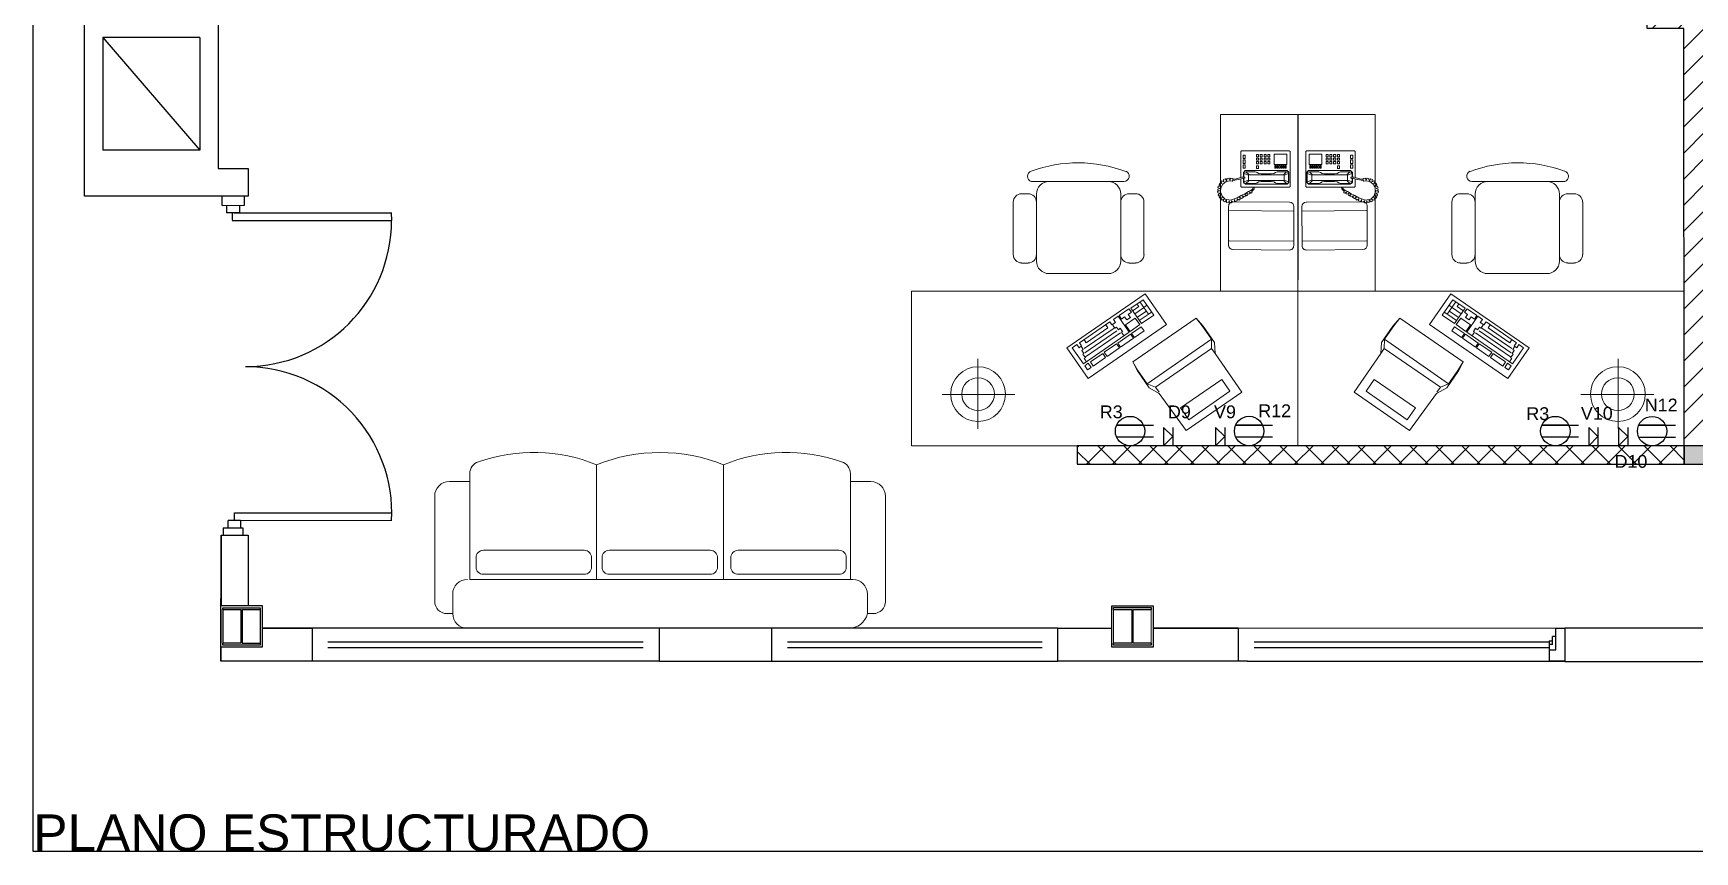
# Model space of a CAD drawing. Header units: millimetres. Extents: x -0.3 to 33.7, y -1 to 21.2.
# Drawn here: x 19.72 to 28.75, y 11.46 to 15.91 of the extents above; entities that cross this region are included whole.
import ezdxf

# ---------------------------------------------------------------- set-up
doc = ezdxf.new("R2010")
doc.units = ezdxf.units.MM
doc.header["$LTSCALE"] = 0.5
for name, color, linetype in [('CANALETA', 5, 'Continuous'), ('COMUNICACION', 7, 'Continuous'), ('EDIFICIO', 7, 'Continuous'), ('ENCHUFE', 7, 'Continuous'), ('Textos', 7, 'Continuous'), ('VENTANA', 8, 'Continuous')]:
    doc.layers.add(name, color=color, linetype=linetype)
doc.layers.add('CUADROS', color=7, linetype='Continuous', plot=False)
doc.layers.add('ESTRUCTURAL', color=7, linetype='Continuous', lineweight=15)
doc.layers.add('MUEBLES', color=251, linetype='Continuous', lineweight=5)
doc.styles.get("Standard").update_dxf_attribs({"font": 'arial.ttf'})

# ---------------------------------------------------------------- blocks, each defined once
blk = doc.blocks.new('iiiiiiiiiiiii')
at = {"layer": 'ESTRUCTURAL'}
for p, q in [((0.0101, 0.105), (0.0101, 0.204)), ((0.19299, 0.204), (0.19299, 0.105)), ((0.0101, 0.105), (0.19299, 0.105)), ((0.0101, 0), (0.0101, 0.099)), ((0.0101, 0.099), (0.19299, 0.099)), ((0.19299, 0.099), (0.19299, 0))]:
    blk.add_line(p, q, dxfattribs=at)
blk.add_lwpolyline([(0, 0.204), (0.204, 0.204), (0.204, 0), (0, 0)], close=True, dxfattribs=at)
blk = doc.blocks.new('pook')
at = {"layer": 'EDIFICIO'}
for p, q in [((0.111, 0.082), (0.111, 1.133)), ((0.161, 1.133), (0.111, 1.131)), ((0.161, 0.068), (0.161, 1.133)), ((2.114, 0.083), (2.113, 1.133)), ((2.164, 0.083), (2.163, 1.133)), ((0.06, 0.15), (0, 0.15)), ((0.061, 0), (0.06, 0.15)), ((0.06, 0.117), (0.11, 0.117)), ((0.11, 0.117), (0.11, 0.029)), ((2.164, 0.124), (2.164, 0.042)), ((2.164, 0.124), (2.214, 0.124)), ((2.214, 0.007), (2.214, 0.138)), ((2.214, 0.138), (2.259, 0.138)), ((0.061, 0), (0, 0)), ((0.06, 0.029), (0.11, 0.029)), ((0.11, 0.068), (0.16, 0.068)), ((2.164, 0.083), (2.114, 0.083)), ((2.214, 0.042), (2.164, 0.042)), ((2.214, 0.007), (2.259, 0.007))]:
    blk.add_line(p, q, dxfattribs=at)
for centre, radius, start, end in [((0.161, 0.156), 0.976, 0.0193, 90.0193), ((2.116, 0.156), 0.978, 87.208, 179.9706)]:
    blk.add_arc(centre, radius, start, end, dxfattribs=at)
blk = doc.blocks.new('A$C1C031582')
for p, q in [((1167, 3500), (1167, 746)), ((2566, 3500), (1167, 3500)), ((2566, 0), (2566, 3500)), ((1631, 2564), (1631, 3224)), ((1955, 2900), (1321, 2900)), ((3374, 2579), (2898, 2579)), ((2822, 2503), (2822, 2444)), ((3449, 2444), (3449, 2503)), ((3560, 2416), (3560, 2255)), ((2898, 2369), (2839, 2369)), ((2898, 2369), (3374, 2369)), ((3447, 2369), (3374, 2369)), ((2726, 2255), (2726, 1718)), ((3560, 2255), (3560, 1718)), ((3560, 1718), (3560, 1605)), ((2822, 1529), (2822, 1470)), ((2839, 1605), (2898, 1605)), ((3374, 1605), (2898, 1605)), ((3374, 1605), (3447, 1605)), ((3449, 1470), (3449, 1529)), ((3560, 1605), (3560, 1576)), ((2898, 1395), (3374, 1395)), ((1167, 0), (1167, 743)), ((2566, 700), (4166, 700)), ((3336, 628), (2983, 628)), ((4166, 700), (4166, 0)), ((4166, 0), (1167, 0)), ((3332, 36), (2979, 38))]:
    blk.add_line(p, q)
at = {"linetype": 'ByBlock'}
for p, q in [((2055, 2093), (1776, 1900)), ((1910, 1944), (2054, 2044)), ((2003, 1940), (2031, 1959)), ((2031, 1959), (2040, 1945)), ((2040, 1945), (2068, 1964)), ((2054, 2044), (2083, 2002)), ((2544, 1385), (2055, 2093)), ((2083, 2002), (2055, 1983)), ((2055, 1983), (2071, 1960)), ((2071, 1960), (2099, 1979)), ((2099, 1979), (2289, 1704)), ((1776, 1900), (2264, 1192)), ((1891, 1932), (1854, 1906)), ((1854, 1906), (1877, 1873)), ((1877, 1873), (1914, 1899)), ((1927, 1880), (1889, 1855)), ((1889, 1855), (1967, 1743)), ((1914, 1899), (1891, 1932)), ((2196, 1530), (1910, 1944)), ((2004, 1768), (1927, 1880)), ((1934, 1920), (1957, 1936)), ((1957, 1936), (1964, 1926)), ((1964, 1926), (1996, 1949)), ((1972, 1925), (2190, 1608)), ((1996, 1949), (2003, 1940)), ((2009, 1930), (2209, 1641)), ((2047, 1936), (2233, 1665)), ((2128, 1937), (2100, 1918)), ((2100, 1918), (2236, 1722)), ((1967, 1743), (2004, 1768)), ((2014, 1755), (1976, 1729)), ((1976, 1729), (2053, 1617)), ((2091, 1643), (2014, 1755)), ((2260, 1677), (2232, 1658)), ((2232, 1658), (2241, 1644)), ((2236, 1722), (2263, 1741)), ((2289, 1704), (2261, 1685)), ((2261, 1685), (2284, 1652)), ((2284, 1652), (2312, 1671)), ((2312, 1671), (2341, 1629)), ((2053, 1617), (2091, 1643)), ((2097, 1633), (2060, 1608)), ((2060, 1608), (2140, 1491)), ((2178, 1517), (2097, 1633)), ((2140, 1491), (2178, 1517)), ((2184, 1508), (2147, 1482)), ((2197, 1599), (2169, 1580)), ((2245, 1419), (2184, 1508)), ((2341, 1629), (2196, 1530)), ((2203, 1590), (2197, 1599)), ((2231, 1609), (2203, 1590)), ((2263, 1562), (2203, 1520)), ((2203, 1520), (2264, 1432)), ((2241, 1644), (2218, 1627)), ((2218, 1627), (2231, 1609)), ((2324, 1474), (2263, 1562)), ((2413, 1514), (2273, 1418)), ((2334, 1570), (2306, 1550)), ((2306, 1550), (2328, 1518)), ((2347, 1620), (2314, 1598)), ((2314, 1598), (2334, 1570)), ((2328, 1518), (2356, 1537)), ((2408, 1532), (2347, 1620)), ((2356, 1537), (2376, 1509)), ((2376, 1509), (2408, 1532)), ((2490, 1403), (2413, 1514)), ((1847, 1454), (1693, 1348)), ((1699, 1290), (1729, 1365)), ((1729, 1365), (1850, 1449)), ((2131, 783), (1729, 1365)), ((1928, 1496), (1847, 1454)), ((1850, 1449), (1928, 1496)), ((2323, 923), (1928, 1496)), ((2147, 1482), (2208, 1393)), ((2208, 1393), (2245, 1419)), ((2264, 1432), (2324, 1474)), ((2264, 1192), (2544, 1385)), ((2273, 1418), (2351, 1306)), ((2301, 1437), (2356, 1358)), ((2333, 1452), (2384, 1377)), ((2351, 1306), (2490, 1403)), ((2420, 1395), (2359, 1353)), ((2362, 1479), (2417, 1400)), ((2393, 1494), (2428, 1442)), ((2471, 1431), (2420, 1395)), ((2420, 1395), (2436, 1372)), ((2428, 1442), (2452, 1458)), ((1639, 1256), (1305, 1012)), ((1693, 1348), (1639, 1256)), ((1652, 1257), (1699, 1290)), ((2049, 782), (1699, 1290)), ((2359, 1353), (2375, 1330)), ((1403, 990), (1511, 1064)), ((1511, 1064), (1768, 691)), ((1305, 1012), (1653, 508)), ((1403, 990), (1661, 617)), ((2250, 859), (2323, 923)), ((2252, 867), (2323, 923)), ((2002, 750), (2049, 782)), ((2002, 750), (2101, 756)), ((2049, 782), (2131, 783)), ((2101, 756), (2250, 859)), ((2131, 783), (2252, 867)), ((1653, 508), (2002, 750)), ((1661, 617), (1768, 691)), ((3020, 38), (3024, 622)), ((3291, 36), (3296, 620)), ((3385, 624), (3365, 618)), ((3365, 618), (3368, 602)), ((3371, 646), (3368, 633)), ((3368, 633), (3385, 624)), ((3368, 602), (3386, 602)), ((3391, 646), (3371, 646)), ((3386, 602), (3372, 589)), ((3381, 675), (3375, 663)), ((3375, 663), (3391, 646)), ((3399, 670), (3381, 675)), ((3398, 695), (3390, 687)), ((3390, 687), (3399, 670)), ((3391, 611), (3400, 659)), ((3412, 551), (3391, 611)), ((3416, 687), (3398, 695)), ((3400, 659), (3428, 686)), ((3419, 713), (3409, 704)), ((3409, 704), (3416, 687)), ((3432, 697), (3419, 713)), ((3428, 686), (3465, 702)), ((3440, 721), (3430, 716)), ((3430, 716), (3432, 697)), ((3455, 708), (3440, 721)), ((3456, 725), (3455, 708)), ((3468, 728), (3456, 725)), ((3465, 702), (3503, 699)), ((3475, 708), (3468, 728)), ((3479, 726), (3475, 708)), ((3490, 725), (3479, 726)), ((3498, 708), (3490, 725)), ((3506, 725), (3498, 708)), ((3503, 699), (3537, 681)), ((3519, 721), (3506, 725)), ((3517, 700), (3519, 721)), ((3533, 713), (3517, 700)), ((3545, 705), (3533, 713)), ((3537, 681), (3561, 651)), ((3542, 688), (3545, 705)), ((3557, 699), (3542, 688)), ((3566, 688), (3557, 699)), ((3558, 670), (3566, 688)), ((3577, 674), (3558, 670)), ((3561, 651), (3565, 611)), ((3565, 611), (3562, 596)), ((3567, 645), (3585, 659)), ((3587, 643), (3567, 645)), ((3571, 615), (3589, 626)), ((3589, 612), (3571, 615)), ((3585, 659), (3577, 674)), ((3589, 626), (3587, 643)), ((3588, 596), (3589, 612)), ((2939, 78), (2943, 588)), ((3372, 589), (3377, 575)), ((3376, 588), (3372, 75)), ((3377, 575), (3397, 575)), ((3397, 575), (3379, 568)), ((3379, 568), (3384, 549)), ((3384, 549), (3403, 551)), ((3403, 551), (3392, 533)), ((3392, 533), (3399, 523)), ((3399, 523), (3417, 528)), ((3417, 528), (3407, 511)), ((3407, 511), (3414, 497)), ((3433, 514), (3412, 551)), ((3414, 497), (3431, 503)), ((3431, 503), (3420, 488)), ((3420, 488), (3426, 474)), ((3426, 474), (3444, 482)), ((3444, 482), (3430, 467)), ((3430, 467), (3435, 457)), ((3431, 509), (3433, 514)), ((3435, 508), (3431, 509)), ((3449, 482), (3435, 508)), ((3435, 457), (3454, 463)), ((3454, 463), (3444, 444)), ((3469, 447), (3449, 482)), ((3510, 512), (3516, 518)), ((3510, 78), (3510, 512)), ((3516, 518), (3584, 518)), ((3535, 474), (3551, 493)), ((3535, 96), (3535, 474)), ((3545, 483), (3541, 471)), ((3541, 471), (3570, 442)), ((3541, 471), (3541, 386)), ((3557, 490), (3545, 483)), ((3551, 493), (3588, 493)), ((3573, 449), (3557, 490)), ((3588, 490), (3557, 490)), ((3562, 596), (3573, 588)), ((3573, 588), (3573, 571)), ((3573, 571), (3575, 556)), ((3575, 556), (3582, 526)), ((3581, 589), (3588, 596)), ((3583, 586), (3581, 589)), ((3582, 569), (3583, 586)), ((3590, 539), (3582, 569)), ((3582, 526), (3587, 505)), ((3587, 505), (3589, 480)), ((3589, 480), (3598, 480)), ((3598, 507), (3590, 539)), ((3595, 518), (3831, 518)), ((3598, 480), (3598, 507)), ((3598, 493), (3642, 493)), ((3633, 490), (3598, 490)), ((3617, 449), (3633, 490)), ((3648, 471), (3620, 442)), ((3633, 490), (3645, 483)), ((3642, 493), (3658, 477)), ((3645, 483), (3648, 471)), ((3648, 471), (3648, 386)), ((3658, 477), (3658, 96)), ((3680, 496), (3680, 477)), ((3711, 496), (3680, 496)), ((3680, 477), (3711, 477)), ((3711, 477), (3711, 496)), ((3724, 496), (3724, 477)), ((3755, 496), (3724, 496)), ((3724, 477), (3755, 477)), ((3755, 477), (3755, 496)), ((3768, 496), (3768, 477)), ((3799, 496), (3768, 496)), ((3768, 477), (3799, 477)), ((3799, 477), (3799, 496)), ((3831, 518), (3837, 512)), ((3837, 512), (3837, 78)), ((3444, 444), (3449, 435)), ((3449, 435), (3465, 440)), ((3465, 440), (3455, 423)), ((3455, 423), (3458, 416)), ((3458, 416), (3465, 414)), ((3465, 414), (3476, 414)), ((3480, 428), (3469, 447)), ((3473, 422), (3480, 428)), ((3479, 422), (3473, 422)), ((3476, 414), (3485, 402)), ((3483, 418), (3479, 422)), ((3491, 412), (3483, 418)), ((3485, 402), (3493, 397)), ((3498, 407), (3491, 412)), ((3493, 397), (3510, 395)), ((3510, 405), (3498, 407)), ((3541, 386), (3548, 370)), ((3548, 370), (3557, 354)), ((3557, 354), (3560, 332)), ((3560, 332), (3560, 273)), ((3570, 442), (3573, 449)), ((3570, 273), (3570, 442)), ((3573, 449), (3617, 449)), ((3620, 442), (3617, 449)), ((3620, 273), (3620, 442)), ((3633, 354), (3630, 332)), ((3630, 332), (3630, 273)), ((3642, 370), (3633, 354)), ((3648, 386), (3642, 370)), ((3677, 376), (3702, 376)), ((3677, 358), (3677, 376)), ((3702, 358), (3677, 358)), ((3702, 376), (3702, 358)), ((3721, 376), (3740, 376)), ((3721, 358), (3721, 376)), ((3740, 358), (3721, 358)), ((3721, 323), (3721, 342)), ((3721, 342), (3740, 342)), ((3740, 323), (3721, 323)), ((3721, 307), (3740, 307)), ((3721, 288), (3721, 307)), ((3740, 376), (3740, 358)), ((3740, 342), (3740, 323)), ((3740, 307), (3740, 288)), ((3752, 358), (3752, 376)), ((3752, 376), (3771, 376)), ((3771, 358), (3752, 358)), ((3752, 323), (3752, 342)), ((3752, 342), (3771, 342)), ((3771, 323), (3752, 323)), ((3752, 307), (3771, 307)), ((3752, 288), (3752, 307)), ((3771, 376), (3771, 358)), ((3771, 342), (3771, 323)), ((3771, 307), (3771, 288)), ((3784, 376), (3803, 376)), ((3784, 358), (3784, 376)), ((3803, 358), (3784, 358)), ((3784, 342), (3803, 342)), ((3784, 323), (3784, 342)), ((3803, 323), (3784, 323)), ((3784, 307), (3803, 307)), ((3784, 288), (3784, 307)), ((3803, 376), (3803, 358)), ((3803, 342), (3803, 323)), ((3803, 307), (3803, 288)), ((3541, 188), (3548, 203)), ((3541, 103), (3541, 188)), ((3548, 203), (3557, 219)), ((3557, 219), (3560, 241)), ((3560, 241), (3560, 273)), ((3570, 273), (3570, 131)), ((3620, 273), (3620, 131)), ((3630, 241), (3630, 273)), ((3633, 219), (3630, 241)), ((3642, 203), (3633, 219)), ((3648, 188), (3642, 203)), ((3648, 103), (3648, 188)), ((3680, 210), (3680, 200)), ((3705, 210), (3680, 210)), ((3680, 200), (3705, 200)), ((3680, 191), (3680, 181)), ((3705, 191), (3680, 191)), ((3680, 181), (3705, 181)), ((3705, 172), (3680, 172)), ((3680, 172), (3680, 162)), ((3680, 162), (3705, 162)), ((3680, 153), (3680, 144)), ((3705, 153), (3680, 153)), ((3705, 200), (3705, 210)), ((3705, 181), (3705, 191)), ((3705, 162), (3705, 172)), ((3705, 144), (3705, 153)), ((3714, 216), (3806, 216)), ((3714, 100), (3714, 216)), ((3740, 288), (3721, 288)), ((3721, 273), (3740, 273)), ((3721, 254), (3721, 273)), ((3740, 254), (3721, 254)), ((3740, 273), (3740, 254)), ((3771, 288), (3752, 288)), ((3752, 254), (3752, 273)), ((3752, 273), (3771, 273)), ((3771, 254), (3752, 254)), ((3771, 273), (3771, 254)), ((3803, 288), (3784, 288)), ((3784, 273), (3803, 273)), ((3784, 254), (3784, 273)), ((3803, 254), (3784, 254)), ((3803, 273), (3803, 254)), ((3806, 216), (3806, 100)), ((3516, 71), (3510, 78)), ((3831, 71), (3516, 71)), ((3551, 81), (3535, 96)), ((3541, 103), (3570, 131)), ((3545, 90), (3541, 103)), ((3557, 84), (3545, 90)), ((3645, 81), (3551, 81)), ((3573, 125), (3557, 84)), ((3633, 84), (3557, 84)), ((3570, 131), (3573, 125)), ((3573, 125), (3617, 125)), ((3620, 131), (3617, 125)), ((3617, 125), (3633, 84)), ((3648, 103), (3620, 131)), ((3633, 84), (3645, 90)), ((3645, 90), (3648, 103)), ((3658, 96), (3645, 81)), ((3680, 144), (3705, 144)), ((3680, 134), (3680, 125)), ((3705, 134), (3680, 134)), ((3680, 125), (3705, 125)), ((3680, 115), (3680, 106)), ((3705, 115), (3680, 115)), ((3680, 106), (3705, 106)), ((3705, 125), (3705, 134)), ((3705, 106), (3705, 115)), ((3806, 100), (3714, 100)), ((3837, 78), (3831, 71))]:
    blk.add_line(p, q, dxfattribs=at)
for radius in [248, 148]:
    blk.add_circle((1635, 2898), radius)
for centre, radius, start, end in [((2898, 2503), 75.6, 90, 180), ((3374, 2503), 75.6, 0, 90), ((2898, 2444), 75.6, 180, 270), ((3374, 2444), 75.6, 270, 0), ((3607, 2399), 50.2, 20.0456, 159.9544), ((2490, 1991), 1239, 339.6389, 20.0456), ((2839, 2255), 113, 90, 180), ((3447, 2255), 113, 0, 90), ((2839, 1718), 113, 180, 270), ((3447, 1718), 113, 270, 0), ((2898, 1529), 75.6, 90, 180), ((3374, 1529), 75.6, 0, 90), ((3608, 1576), 47.4, 180, 339.6389), ((2898, 1470), 75.6, 180, 270), ((3374, 1470), 75.6, 270, 0), ((2983, 588), 40, 90, 179.5491), ((3336, 588), 40, 359.5491, 90), ((2979, 78), 40, 179.5491, 269.603), ((3332, 76), 40, 269.603, 359.5491)]:
    blk.add_arc(centre, radius, start, end)
for p in [(1167, 0), (2566, 0)]:
    blk.add_point(p, dxfattribs=at)
blk = doc.blocks.new('sl05-2')
for p, q in [((-1.0284, 0), (1.0284, 0)), ((-1.1645, -0.0796), (-1.133, -0.0796)), ((-1.133, -0.0796), (-1.133, -0.1858)), ((1.1213, -0.0796), (1.1528, -0.0796)), ((1.1213, -0.0796), (1.1213, -0.1858)), ((-1.2309, -0.1459), (-1.2309, -0.7175)), ((1.2192, -0.1459), (1.2192, -0.7175)), ((-1.0534, -0.2654), (1.0284, -0.2654)), ((-1.0401, -0.2654), (-1.0401, -0.8401)), ((-0.3506, -0.2654), (-0.3506, -0.8885)), ((0.3389, -0.2654), (0.3389, -0.8885)), ((1.0284, -0.2654), (1.0284, -0.8401)), ((-1.1513, -0.7971), (-1.0401, -0.7971)), ((1.0284, -0.7971), (1.1395, -0.7971))]:
    blk.add_line(p, q)
for points in [[(-0.3905, -0.3327), (-0.3905, -0.3836, -0.414214), (-0.4303, -0.4234), (-0.9782, -0.4234, -0.414214), (-1.0181, -0.3836), (-1.0181, -0.3327, -0.414214), (-0.9782, -0.2929), (-0.4303, -0.2929, -0.414214)], [(0.3095, -0.3327), (0.3095, -0.3836, -0.414214), (0.2697, -0.4234), (-0.2783, -0.4234, -0.414214), (-0.3181, -0.3836), (-0.3181, -0.3327, -0.414214), (-0.2783, -0.2929), (0.2697, -0.2929, -0.414214)], [(0.9942, -0.3327), (0.9942, -0.3836, -0.414214), (0.9544, -0.4234), (0.4065, -0.4234, -0.414214), (0.3667, -0.3836), (0.3667, -0.3327, -0.414214), (0.4065, -0.2929), (0.9544, -0.2929, -0.414214)]]:
    blk.add_lwpolyline(points, format="xyb", close=True)
for centre, radius, start, end in [((-1.0317, -0.1042), 0.1043, 88.20746, 166.33589), ((1.0417, -0.0796), 0.0796, 0, 90), ((-1.1645, -0.1459), 0.0663, 90, 180), ((1.1528, -0.1459), 0.0663, 0, 90), ((-1.0534, -0.1858), 0.0796, 180, 270), ((1.0417, -0.1858), 0.0796, 270, 0), ((-1.1513, -0.7175), 0.0796, 180, 270), ((1.1395, -0.7175), 0.0796, 270, 0), ((-0.9738, -0.8401), 0.0663, 180, 253.39845), ((-0.6918, -0.0442), 0.9106, 250.70341, 292.00514), ((-0.0059, -0.0259), 0.929, 248.21557, 291.78443), ((0.6801, -0.0442), 0.9106, 247.99486, 289.29659), ((0.9621, -0.8401), 0.0663, 286.60155, 0)]:
    blk.add_arc(centre, radius, start, end)
blk = doc.blocks.new('ENCHUFE')
at = {"layer": 'ENCHUFE'}
for p, q in [((0.0733, 0.0321), (-0.0733, 0.0321)), ((-0.0733, 0.0321), (0.1267, 0.0321)), ((-0.0733, -0.0321), (0.0733, -0.0321)), ((-0.0733, -0.0321), (0.1267, -0.0321))]:
    blk.add_line(p, q, dxfattribs=at)
blk.add_circle((0, 0), 0.08, dxfattribs=at)
blk = doc.blocks.new('COMUNICACION')
at = {"layer": 'COMUNICACION'}
for p, q in [((0, 0.0002), (0, -0.0998)), ((0.0499, -0.0499), (0, 0)), ((0.0499, 0), (0.0499, -0.0998)), ((0, -0.0998), (0.0499, -0.0499))]:
    blk.add_line(p, q, dxfattribs=at)

msp = doc.modelspace()

# ---------------------------------------------------------------- hatches: boundary and pattern name
at = {"layer": 'CANALETA'}
h = msp.add_hatch(dxfattribs=at)
h.set_pattern_fill('_USER', color=256, scale=0.1, angle=45, pattern_type=0)
h.set_pattern_definition([(45, (0, 0), (-0.07071068, 0.07071068), [])])
h.paths.add_polyline_path([(32.9255, 18.6797, 0.399356), (32.7524, 18.8618), (32.7616, 18.7626, -0.363891), (32.821, 18.7038), (33.0407, 16.3155, -0.445112), (32.9622, 16.2146), (32.646, 16.1916), (32.646, 16.4716), (32.546, 16.4716), (32.1751, 16.4716), (32.1751, 16.3716), (31.3285, 16.3716), (31.3285, 16.2716), (32.2702, 16.2716), (32.2702, 16.3253), (32.546, 16.3253), (32.546, 16.0771), (32.9622, 16.1164, 0.386886), (33.1434, 16.3155)])
h.paths.add_polyline_path([(32.2702, 16.0216), (31.3285, 16.0216), (31.3285, 15.9216), (32.1763, 15.9216), (32.1763, 15.8385), (32.2718, 15.8385), (32.3784, 14.5421), (32.4987, 14.5532), (32.3698, 15.945), (32.2702, 15.945)])
h.paths.add_polyline_path([(30.6317, 15.9216), (30.6317, 16.0212), (30.5287, 16.0211), (30.53, 14.1669, -0.414214), (30.0307, 13.6669), (29.609, 13.6669), (29.609, 13.5669), (30.0304, 13.5669, 0.414842), (30.6317, 14.1695)])
h.paths.add_polyline_path([(28.809, 16.0217), (28.5775, 16.0217), (28.5776, 17.4399), (28.4944, 17.4399), (28.4944, 15.935), (28.6932, 15.935), (28.6955, 13.6669), (28.809, 13.6669)])
h = msp.add_hatch(dxfattribs=at)
h.set_pattern_fill('_USER', color=256, scale=0.1, angle=45, double=1, pattern_type=0)
h.set_pattern_definition([(45, (0, 0), (-0.07071068, 0.07071068), []), (135, (0, 0), (-0.07071068, -0.07071068), [])])
h.paths.add_polyline_path([(21.8583, 18.0028), (21.8583, 17.9198), (28.4795, 17.9197), (28.4783, 17.5399), (28.5783, 17.5399), (28.5781, 18.0028)])
h.paths.add_polyline_path([(28.4783, 17.4399), (28.4783, 17.5399), (21.8583, 17.5399), (21.8583, 17.4399)])
h.paths.add_polyline_path([(25.3961, 13.6669), (25.3961, 13.5669), (28.6955, 13.5669), (28.6955, 13.6669)])
h = msp.add_hatch(color=256, dxfattribs=at)
h.dxf.hatch_style = 1
h.paths.add_polyline_path([(28.809, 13.6669), (28.6955, 13.6669), (28.6955, 13.5669), (28.809, 13.5669)])
h.paths.add_polyline_path([(31.3285, 16.0216), (31.2285, 16.0216), (31.2285, 15.9216), (31.3285, 15.9216)])

# ---------------------------------------------------------------- linework, layer by layer
for points in [[(28.809, 13.6669), (28.6955, 13.6669), (28.6932, 15.935), (28.4944, 15.935), (28.4944, 17.4399), (28.5776, 17.4399), (28.5775, 16.0217), (28.809, 16.0217)], [(28.6955, 13.6669), (25.3961, 13.6669), (25.3961, 13.5669), (28.6955, 13.5669)], [(28.809, 13.6669), (28.6955, 13.6669), (28.6955, 13.5669), (28.809, 13.5669)]]:
    msp.add_lwpolyline(points, close=True, dxfattribs=at)
at = {"layer": 'CUADROS'}
msp.add_lwpolyline([(19.7213, 20.9614), (33.6742, 20.9614), (33.6742, 11.4629), (19.7213, 11.4629)], close=True, dxfattribs=at)
at = {"layer": 'EDIFICIO'}
for p, q in [((20.6261, 15.8852), (20.1001, 15.8851)), ((20.1001, 15.8851), (20.1002, 15.2728)), ((20.1001, 15.8851), (20.6262, 15.2728)), ((20.6261, 15.8852), (20.6262, 15.2728)), ((20.6262, 15.2728), (20.1002, 15.2728)), ((20.7422, 13.1821), (20.7422, 12.7985)), ((20.8904, 13.1821), (20.8904, 12.7985)), ((20.7403, 12.7774), (20.7403, 12.5945)), ((20.7513, 12.7774), (20.8503, 12.7774)), ((20.7513, 12.7774), (20.7513, 12.5945)), ((20.8503, 12.7774), (20.8503, 12.5945)), ((20.8563, 12.7774), (20.9553, 12.7774)), ((20.8563, 12.7774), (20.8563, 12.5945)), ((20.9553, 12.7774), (20.9553, 12.5945)), ((20.9663, 12.7774), (20.9663, 12.5945)), ((25.5938, 12.7775), (25.6928, 12.7775)), ((25.5938, 12.7775), (25.6928, 12.7775)), ((25.6928, 12.7775), (25.6928, 12.5946)), ((25.6928, 12.7775), (25.6928, 12.5946)), ((25.6988, 12.7775), (25.7978, 12.7775)), ((25.6988, 12.7775), (25.6988, 12.5946)), ((25.6988, 12.7775), (25.7978, 12.7775)), ((25.6988, 12.7775), (25.6988, 12.5946)), ((21.2374, 12.676), (20.9663, 12.676)), ((25.2903, 12.6764), (25.5838, 12.6764)), ((26.2714, 12.6763), (25.8078, 12.6764)), ((20.7403, 12.5725), (20.7403, 12.4969)), ((20.8503, 12.5945), (20.7513, 12.5945)), ((20.9553, 12.5835), (20.7513, 12.5835)), ((20.8563, 12.5945), (20.9553, 12.5945)), ((25.6928, 12.5946), (25.5938, 12.5946)), ((25.6928, 12.5946), (25.5938, 12.5946)), ((25.7978, 12.5946), (25.6988, 12.5946)), ((25.7978, 12.5946), (25.6988, 12.5946))]:
    msp.add_line(p, q, dxfattribs=at)
for points in [[(20.0001, 16.2716), (20.7403, 16.2716), (20.7403, 16.2739), (21.0143, 16.2739), (21.0143, 15.9968), (20.7403, 15.9968), (20.7404, 16.0216), (20.7261, 16.0217), (20.7262, 15.1728), (20.8903, 15.1728), (20.8903, 15.0228), (20.0002, 15.0228)], [(20.7422, 13.1821), (20.8904, 13.1821), (20.8904, 12.7985), (20.9663, 12.7985), (20.9663, 12.676), (21.2374, 12.6768), (21.2374, 12.4968), (20.7403, 12.4969)], [(25.2903, 12.6756), (25.5838, 12.6756), (25.5838, 12.7976), (25.8078, 12.7976), (25.8078, 12.6764), (26.2714, 12.6755), (26.2714, 12.4963), (25.2903, 12.4963)], [(25.8078, 12.7976), (25.8078, 12.5736), (25.5838, 12.5736), (25.5838, 12.7976)], [(23.1226, 12.6758), (23.1226, 12.4966), (23.735, 12.4966), (23.735, 12.6758)], [(28.047, 12.6761), (28.047, 12.496), (29.3445, 12.496), (29.3445, 12.6761)]]:
    msp.add_lwpolyline(points, close=True, dxfattribs=at)
for points in [[(20.7403, 12.7774), (20.7403, 12.7985), (20.9663, 12.7985), (20.9663, 12.7774)], [(20.7513, 12.7774), (20.7513, 12.7875), (20.9553, 12.7875), (20.9553, 12.7774)], [(25.5938, 12.7775), (25.5938, 12.7876), (25.7978, 12.7876), (25.7978, 12.7775)], [(20.9663, 12.5945), (20.9663, 12.5725), (20.7403, 12.5725), (20.7403, 12.5945)], [(20.9553, 12.5945), (20.9553, 12.5835), (20.7513, 12.5835), (20.7513, 12.5945)], [(25.7978, 12.5946), (25.7978, 12.5836), (25.5938, 12.5836), (25.5938, 12.5946)]]:
    msp.add_lwpolyline(points, dxfattribs=at)
at = {"layer": 'VENTANA'}
for p, q in [((23.1226, 12.6758), (21.2374, 12.6768)), ((25.2903, 12.6756), (23.735, 12.6756)), ((27.9971, 12.6753), (26.2714, 12.6763)), ((27.9971, 12.558), (27.9971, 12.6753)), ((28.047, 12.6753), (27.9971, 12.6753)), ((27.9613, 12.6081), (27.9792, 12.6081)), ((27.9792, 12.5879), (27.9613, 12.5879)), ((27.9613, 12.5633), (27.9613, 12.4961)), ((27.9792, 12.5879), (27.9792, 12.6312)), ((27.9971, 12.6312), (27.9792, 12.6312)), ((23.0369, 12.4967), (21.2374, 12.4968)), ((23.1226, 12.4967), (23.0369, 12.4967)), ((23.735, 12.4966), (25.2903, 12.4963)), ((26.3212, 12.4963), (26.2714, 12.4963)), ((26.3212, 12.4963), (27.9613, 12.4963)), ((28.047, 12.4961), (27.9613, 12.4961))]:
    msp.add_line(p, q, dxfattribs=at)
at = {"layer": 'VENTANA', "ltscale": 0.025}
for p, q in [((23.0369, 12.5997), (21.3231, 12.5997)), ((23.0369, 12.5697), (21.3231, 12.5697)), ((25.2046, 12.5997), (23.8207, 12.5997)), ((25.2046, 12.5697), (23.8207, 12.5697)), ((27.9613, 12.5997), (26.3571, 12.5997)), ((27.9613, 12.5697), (26.3571, 12.5697))]:
    msp.add_line(p, q, dxfattribs=at)
at = {"layer": 'VENTANA', "ltscale": 0.05}
msp.add_line((27.9613, 12.4961), (28.047, 12.4961), dxfattribs=at)
at = {"layer": 'VENTANA'}
msp.add_lwpolyline([(27.9613, 12.6081), (27.9613, 12.558), (27.9971, 12.558)], dxfattribs=at)

# ---------------------------------------------------------------- block references
at = {"layer": 'COMUNICACION'}
for p in [(25.865, 13.7667), (26.148, 13.767), (28.1763, 13.7667), (28.3384, 13.7667)]:
    msp.add_blockref('COMUNICACION', p, dxfattribs=at)
at = {"layer": 'EDIFICIO', "xscale": 0.81399478589047, "yscale": 0.81399478589047, "zscale": 0.81399478589047, "rotation": 270}
msp.add_blockref('pook', (20.7474, 15.0228), dxfattribs=at)
at = {"layer": 'EDIFICIO', "rotation": 270}
msp.add_blockref('iiiiiiiiiiiii', (25.5938, 12.7876), dxfattribs=at)
at = {"layer": 'ENCHUFE'}
for p in [(25.683, 13.7469), (26.33, 13.7471), (27.9944, 13.7469), (28.5204, 13.7468)]:
    msp.add_blockref('ENCHUFE', p, dxfattribs=at)
at = {"layer": 'MUEBLES', "yscale": 0.0006000000000000061}
for p, xscale, zscale, rotation in [((26.5957, 12.967), 0.0006000000000000061, 0.0006000000000000061, 90.00940374347849), ((26.5954, 12.967), -0.0006000000000000061, 0.0006000000000000062, 269.9905962565215)]:
    msp.add_blockref('A$C1C031582', p, dxfattribs=dict(at, xscale=xscale, zscale=zscale, rotation=rotation))
at = {"layer": 'MUEBLES', "rotation": 180}
msp.add_blockref('sl05-2', (23.1226, 12.6758), dxfattribs=at)

# ---------------------------------------------------------------- texts
at = {"layer": 'CUADROS', "insert": (19.7213, 11.6643), "char_height": 0.2, "attachment_point": 1}
msp.add_mtext_dynamic_manual_height_columns('PLANO ESTRUCTURADO', width=3.826258, gutter_width=12.5, heights=[0], dxfattribs=at)
at = {"layer": 'Textos', "char_height": 0.06958, "width": 0.098762, "attachment_point": 1}
for s, insert in [('N12', (28.4809, 13.9233)), ('^ID9', (25.889, 13.8861)), ('^IV9', (26.1395, 13.8861)), ('R12', (26.3799, 13.8921)), ('^IV10', (28.1334, 13.8785)), ('^ID10', (28.3164, 13.6171))]:
    msp.add_mtext(s, dxfattribs=dict(at, insert=insert))
at = {"layer": 'Textos', "char_height": 0.06958, "attachment_point": 1}
for insert in [(25.5185, 13.8861), (27.8369, 13.8764)]:
    msp.add_mtext('R3', dxfattribs=dict(at, insert=insert))

doc.saveas('drawing.dxf')
